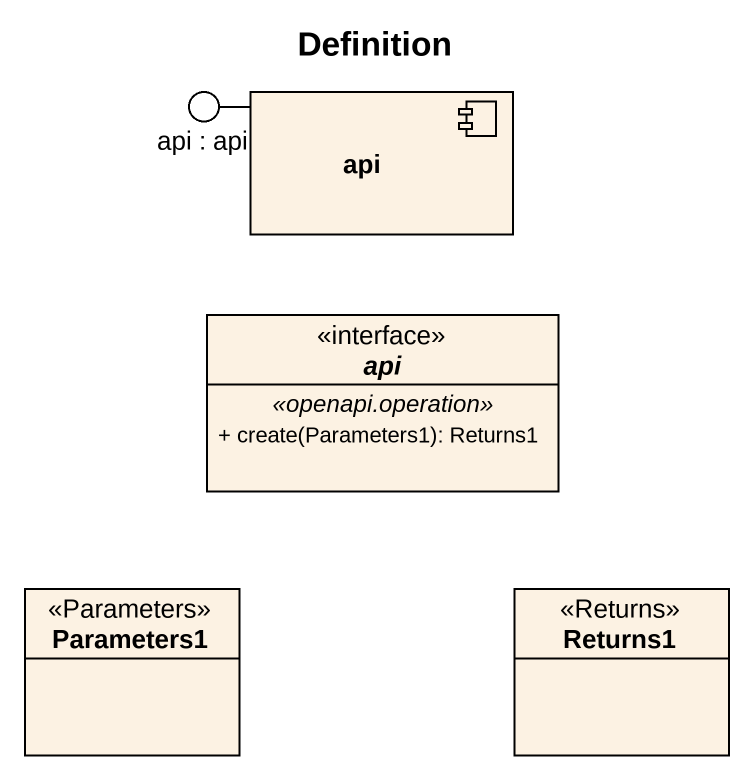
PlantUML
@startuml
title Definition
allowmixing
hide circle
hide empty members
skinparam classAttributeIconSize 0
() "api : api" as api
component "api" as api_2
interface "api" as api_3 {
  .. <<openapi.operation>> ..
  + create(Parameters1): Returns1
}
class Parameters1 <<Parameters>>
class Returns1 <<Returns>>
api_2 -left- api
@enduml
